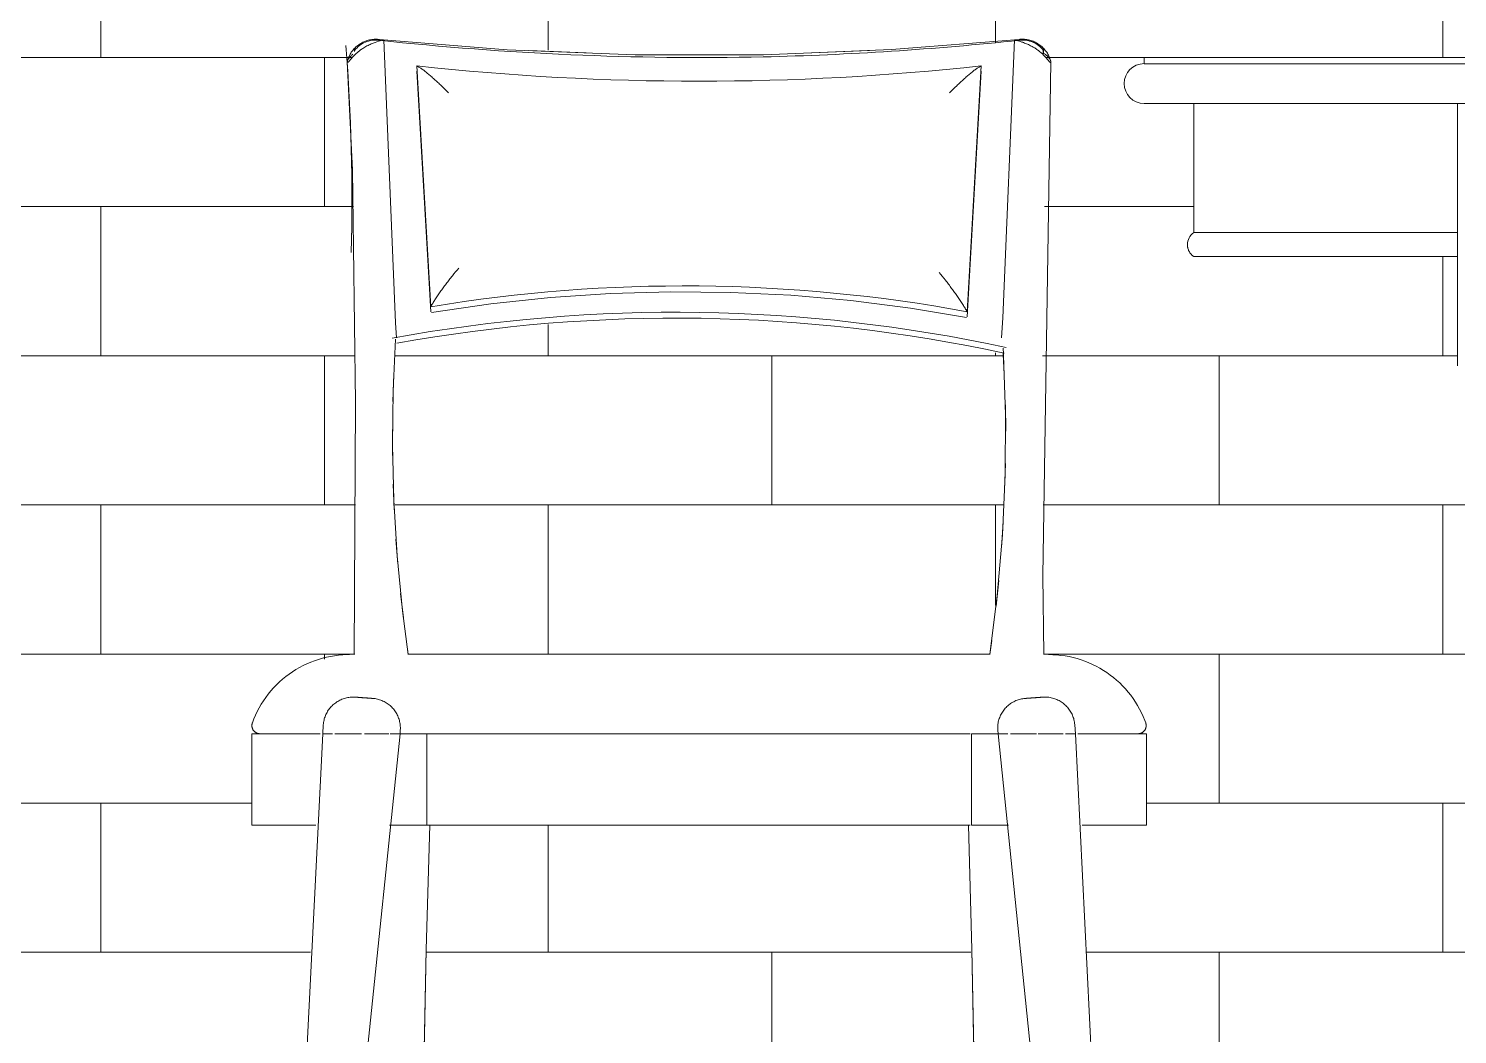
# Model space of a CAD drawing. Header units: inches. Extents: x -239 to 648, y -40 to 364.
# Drawn here: x 30.5 to 58.79, y 130.19 to 150.1 of the extents above; entities that cross this region are included whole.
import ezdxf

# ---------------------------------------------------------------- set-up
doc = ezdxf.new("R2010")
doc.units = ezdxf.units.IN
doc.header["$MEASUREMENT"] = 0
doc.layers.add('A-WALL-PATT', color=111, linetype='Continuous', lineweight=9)
doc.layers.add('I-FURN', color=30, linetype='Continuous', lineweight=9)

# ---------------------------------------------------------------- blocks, each defined once
blk = doc.blocks.new('Blocks_Provence Extendable Dining Room Table_F01599EN - Single-366095-Section 1')
at = {"layer": 'I-FURN'}
for p, q in [((52.584, 149.528), (52.584, 149.409)), ((52.584, 149.409), (52.584, 149.528)), ((101.009, 149.528), (52.584, 149.528)), ((52.584, 149.528), (52.584, 149.409)), ((101.009, 149.409), (52.584, 149.409)), ((52.83, 148.622), (52.584, 148.622)), ((52.584, 148.622), (52.83, 148.622)), ((53.568, 148.622), (53.568, 146.063)), ((53.568, 146.063), (53.568, 148.622)), ((53.568, 148.622), (53.568, 146.063)), ((58.79, 148.622), (58.79, 143.425)), ((58.781, 146.063), (53.568, 146.063)), ((53.686, 145.591), (53.568, 145.591)), ((58.781, 145.591), (53.568, 145.591)), ((53.568, 145.591), (53.686, 145.591))]:
    blk.add_line(p, q, dxfattribs=at)
at = {"layer": 'I-FURN', "flags": 128}
for points in [[(58.942, 149.409), (58.303, 149.409), (57.692, 149.409), (57.113, 149.409), (56.565, 149.409), (56.049, 149.409), (55.566, 149.409), (55.118, 149.409), (54.704, 149.409), (54.325, 149.409), (53.983, 149.409), (53.677, 149.409), (53.408, 149.409), (53.176, 149.409), (52.982, 149.409), (52.826, 149.409), (52.709, 149.409), (52.63, 149.409), (52.59, 149.409), (52.584, 149.409)], [(52.584, 148.622), (52.603, 148.622), (52.661, 148.622), (52.758, 148.622), (52.893, 148.622), (53.067, 148.622), (53.278, 148.622), (53.527, 148.622), (53.813, 148.622), (54.136, 148.622), (54.495, 148.622), (54.89, 148.622), (55.32, 148.622), (55.784, 148.622), (56.282, 148.622), (56.813, 148.622), (57.376, 148.622), (57.969, 148.622), (58.593, 148.622), (59.246, 148.622)], [(53.489, 145.672), (53.483, 145.682), (53.477, 145.692), (53.472, 145.702), (53.467, 145.712), (53.463, 145.723), (53.459, 145.733), (53.455, 145.744), (53.452, 145.755), (53.45, 145.766), (53.447, 145.778)], [(53.559, 145.597), (53.55, 145.604), (53.541, 145.612), (53.533, 145.619)]]:
    blk.add_lwpolyline(points, dxfattribs=at)
at = {"layer": 'I-FURN'}
for centre, radius, start, end in [((52.584, 149.016), 0.394, 90, 270), ((52.584, 149.016), 0.394, 90, 270), ((53.729, 145.827), 0.286, 124.2476, 235.7524), ((53.729, 145.827), 0.286, 124.2476, 235.7524), ((53.729, 145.827), 0.286, 180, 235.7524), ((53.729, 145.827), 0.286, 180, 235.7524)]:
    blk.add_arc(centre, radius, start, end, dxfattribs=at)
blk = doc.blocks.new('Blocks_Kir Chair_F02062EN - Black-378758-Section 1')
at = {"layer": 'I-FURN'}
for p, q in [((41.541, 149.623), (40.4, 149.669)), ((47.151, 149.669), (46.009, 149.623)), ((44.33, 149.585), (43.221, 149.585)), ((49.813, 143.257), (49.794, 143.654)), ((37.729, 143.262), (37.711, 142.718)), ((49.845, 142.132), (49.84, 142.651)), ((37.701, 142.166), (37.705, 141.65)), ((49.824, 140.974), (49.838, 141.491)), ((37.718, 141.086), (37.739, 140.574)), ((49.762, 139.83), (49.794, 140.329)), ((37.772, 139.994), (37.81, 139.5)), ((37.864, 138.921), (37.918, 138.434)), ((49.655, 138.671), (49.707, 139.174)), ((37.997, 137.824), (38.013, 137.708)), ((49.532, 137.708), (49.571, 137.988))]:
    blk.add_line(p, q, dxfattribs=at)
at = {"layer": 'I-FURN', "flags": 128}
for points in [[(37.432, 149.89), (37.409, 149.892), (37.385, 149.893), (37.362, 149.893), (37.338, 149.892), (37.315, 149.89), (37.292, 149.887), (37.269, 149.883), (37.246, 149.879), (37.223, 149.873), (37.201, 149.867), (37.179, 149.859), (37.157, 149.851), (37.135, 149.842), (37.114, 149.832), (37.093, 149.821), (37.073, 149.81), (37.053, 149.797), (37.034, 149.784), (37.015, 149.77), (36.997, 149.755), (36.979, 149.74), (36.962, 149.724), (36.946, 149.707), (36.93, 149.69), (36.916, 149.672), (36.901, 149.653), (36.888, 149.634), (36.875, 149.614), (36.864, 149.594), (36.853, 149.573), (36.842, 149.552), (36.833, 149.531), (36.825, 149.509), (36.817, 149.487), (36.81, 149.465)], [(37.432, 149.89), (37.409, 149.892), (37.385, 149.893), (37.362, 149.893), (37.338, 149.892), (37.315, 149.89), (37.292, 149.887), (37.269, 149.883), (37.246, 149.879), (37.223, 149.873), (37.201, 149.867), (37.179, 149.859), (37.157, 149.851), (37.135, 149.842), (37.114, 149.832), (37.093, 149.821), (37.073, 149.81), (37.053, 149.797), (37.034, 149.784), (37.015, 149.77), (36.997, 149.755), (36.979, 149.74), (36.962, 149.724), (36.954, 149.715)], [(50.592, 149.715), (50.575, 149.732), (50.558, 149.747), (50.54, 149.763), (50.521, 149.777), (50.502, 149.79), (50.483, 149.803), (50.463, 149.815), (50.442, 149.827), (50.421, 149.837), (50.4, 149.846), (50.378, 149.855), (50.356, 149.863), (50.334, 149.87), (50.311, 149.876), (50.289, 149.881), (50.266, 149.885), (50.242, 149.888), (50.219, 149.891), (50.196, 149.892), (50.172, 149.893), (50.149, 149.892), (50.126, 149.891), (50.114, 149.89)], [(50.735, 149.466), (50.728, 149.488), (50.721, 149.51), (50.712, 149.532), (50.703, 149.554), (50.693, 149.575), (50.681, 149.595), (50.67, 149.615), (50.657, 149.635), (50.643, 149.654), (50.629, 149.673), (50.614, 149.691), (50.599, 149.708), (50.582, 149.725), (50.565, 149.741), (50.548, 149.756), (50.53, 149.771), (50.511, 149.785), (50.491, 149.798), (50.472, 149.81), (50.451, 149.822), (50.43, 149.833), (50.409, 149.842), (50.388, 149.852), (50.366, 149.86), (50.344, 149.867), (50.321, 149.873), (50.298, 149.879), (50.275, 149.883), (50.252, 149.887), (50.229, 149.89), (50.206, 149.892), (50.182, 149.893), (50.159, 149.893), (50.136, 149.892), (50.114, 149.89)], [(36.808, 149.446), (36.913, 147.303), (36.972, 142.709), (36.946, 137.709)], [(50.6, 137.709), (50.582, 139.266), (50.737, 149.448)], [(34.928, 136.358), (34.958, 136.434), (34.99, 136.509), (35.025, 136.583), (35.063, 136.655), (35.104, 136.726), (35.148, 136.795), (35.194, 136.862), (35.244, 136.927), (35.295, 136.991), (35.35, 137.052), (35.406, 137.111), (35.465, 137.167), (35.526, 137.221), (35.589, 137.273), (35.655, 137.322), (35.722, 137.369), (35.791, 137.412), (35.862, 137.453), (35.934, 137.492), (36.008, 137.527), (36.083, 137.559), (36.159, 137.588), (36.236, 137.614), (36.315, 137.637)], [(36.339, 137.643), (36.394, 137.657), (36.474, 137.674), (36.555, 137.687), (36.636, 137.697), (36.717, 137.704), (36.799, 137.708), (36.85, 137.709)], [(50.695, 137.709), (50.777, 137.707), (50.859, 137.702), (50.94, 137.694), (51.021, 137.683), (51.101, 137.668), (51.181, 137.65)], [(51.207, 137.643), (51.26, 137.629), (51.338, 137.605), (51.415, 137.578), (51.491, 137.547), (51.565, 137.514), (51.639, 137.478), (51.71, 137.439), (51.78, 137.397), (51.849, 137.352), (51.915, 137.304), (51.98, 137.254), (52.042, 137.202)], [(52.103, 137.147), (52.161, 137.089), (52.216, 137.029), (52.27, 136.968), (52.321, 136.904), (52.369, 136.838), (52.414, 136.77), (52.457, 136.7), (52.497, 136.629), (52.534, 136.556), (52.568, 136.482), (52.599, 136.406), (52.617, 136.358)], [(35.055, 136.144), (35.048, 136.145), (35.042, 136.146), (35.036, 136.148), (35.03, 136.15), (35.023, 136.152), (35.017, 136.154), (35.012, 136.157), (35.006, 136.16), (35, 136.163), (34.995, 136.166), (34.989, 136.17), (34.984, 136.174), (34.979, 136.178), (34.974, 136.182), (34.969, 136.186), (34.964, 136.191), (34.96, 136.195), (34.956, 136.2), (34.952, 136.205), (34.948, 136.211), (34.944, 136.216), (34.941, 136.221), (34.938, 136.227), (34.935, 136.233), (34.932, 136.239), (34.93, 136.245), (34.928, 136.251), (34.926, 136.257), (34.924, 136.263), (34.922, 136.269), (34.921, 136.276), (34.92, 136.282), (34.92, 136.289), (34.919, 136.295), (34.919, 136.301), (34.919, 136.308), (34.919, 136.314), (34.92, 136.321), (34.921, 136.327), (34.922, 136.334), (34.923, 136.34), (34.925, 136.346), (34.927, 136.352), (34.928, 136.358)], [(52.617, 136.358), (52.619, 136.352), (52.621, 136.346), (52.623, 136.339), (52.624, 136.333), (52.625, 136.327), (52.626, 136.32), (52.627, 136.314), (52.627, 136.307), (52.627, 136.301), (52.627, 136.294), (52.626, 136.288), (52.625, 136.282), (52.624, 136.275), (52.623, 136.269), (52.622, 136.263), (52.62, 136.256), (52.618, 136.25), (52.616, 136.244), (52.613, 136.238), (52.61, 136.232), (52.608, 136.227), (52.604, 136.221), (52.601, 136.215), (52.597, 136.21), (52.593, 136.205), (52.589, 136.2), (52.585, 136.195), (52.581, 136.19), (52.576, 136.186), (52.571, 136.181), (52.566, 136.177), (52.561, 136.173), (52.556, 136.17), (52.551, 136.166), (52.545, 136.163), (52.539, 136.16), (52.534, 136.157), (52.528, 136.154), (52.522, 136.152), (52.516, 136.15), (52.509, 136.148), (52.503, 136.146), (52.497, 136.145), (52.491, 136.144)], [(38.298, 128.133), (38.373, 131.867), (38.44, 134.331)], [(49.269, 127.073), (49.173, 131.867), (49.106, 134.331)]]:
    blk.add_lwpolyline(points, dxfattribs=at)
at = {"layer": 'I-FURN'}
blk.add_arc((-2.133, 146.698), 39.033, 358.4905, 4.5163, dxfattribs=at)
for points in [[(36.954, 149.713), (36.954, 149.718), (36.953, 149.712), (36.953, 149.676), (36.954, 149.65)], [(50.591, 149.713), (50.592, 149.718), (50.593, 149.712), (50.592, 149.676), (50.592, 149.65)]]:
    blk.add_open_spline(points, degree=3, dxfattribs=at)
for points, knots in [([(37.43, 149.874), (37.385, 149.879), (37.323, 149.878), (37.262, 149.866), (37.246, 149.862)], [0, 0, 0, 0, 0.25, 0.3443365, 0.3443365, 0.3443365, 0.3443365]), ([(50.3, 149.862), (50.283, 149.866), (50.223, 149.878), (50.161, 149.879), (50.115, 149.874)], [0.6549791, 0.6549791, 0.6549791, 0.6549791, 0.75, 1, 1, 1, 1]), ([(36.808, 149.446), (36.808, 149.447), (36.808, 149.448), (36.808, 149.454), (36.81, 149.464), (36.814, 149.476), (36.818, 149.485), (36.823, 149.494), (36.83, 149.506), (36.841, 149.52), (36.853, 149.535), (36.868, 149.551), (36.885, 149.567), (36.902, 149.581), (36.914, 149.59), (36.92, 149.594)], [-0.5486111, -0.5486111, -0.5486111, -0.5486111, -0.5416667, -0.5277778, -0.5, -0.4722222, -0.4583333, -0.4444444, -0.4166667, -0.3888889, -0.3611111, -0.3333333, -0.3055556, -0.2777778, -0.2563807, -0.2563807, -0.2563807, -0.2563807]), ([(50.591, 149.619), (50.594, 149.617), (50.605, 149.609), (50.62, 149.599), (50.634, 149.588), (50.644, 149.58), (50.654, 149.572), (50.666, 149.561), (50.686, 149.543), (50.704, 149.522), (50.719, 149.502), (50.727, 149.487), (50.732, 149.475), (50.735, 149.468), (50.736, 149.464), (50.736, 149.461), (50.737, 149.459), (50.737, 149.455), (50.738, 149.448), (50.737, 149.439), (50.733, 149.434), (50.729, 149.433), (50.726, 149.434), (50.725, 149.435)], [-0.8440195, -0.8440195, -0.8440195, -0.8440195, -0.8333333, -0.8055556, -0.7916667, -0.7777778, -0.7638889, -0.75, -0.7222222, -0.6666667, -0.6388889, -0.6111111, -0.5833333, -0.5694444, -0.5625, -0.5555556, -0.5486111, -0.5416667, -0.5277778, -0.5, -0.4722222, -0.4583333, -0.4444444, -0.4444444, -0.4444444, -0.4444444])]:
    blk.add_open_spline(points, degree=3, knots=knots, dxfattribs=at)
blk = doc.blocks.new('Blocks_Kir Chair_F02062EN - Black-V3-Section 1')
at = {"layer": 'I-FURN'}
for p, q in [((37.527, 149.88), (37.432, 149.89)), ((50.114, 149.89), (50.018, 149.88)), ((50.586, 149.587), (50.589, 149.675)), ((50.592, 149.65), (50.59, 149.583)), ((38.461, 144.596), (38.184, 149.366)), ((38.184, 149.263), (38.462, 144.493)), ((38.184, 149.263), (38.462, 144.493)), ((49.362, 149.366), (49.079, 144.498)), ((49.079, 144.396), (49.362, 149.263)), ((49.079, 144.396), (49.362, 149.263)), ((49.813, 143.257), (49.793, 143.67)), ((37.729, 143.262), (37.711, 142.718)), ((49.845, 142.132), (49.84, 142.651)), ((37.701, 142.166), (37.705, 141.65)), ((49.824, 140.974), (49.838, 141.491)), ((37.718, 141.086), (37.739, 140.574)), ((49.762, 139.83), (49.794, 140.329)), ((37.772, 139.994), (37.81, 139.5)), ((37.864, 138.921), (37.918, 138.434)), ((49.655, 138.671), (49.707, 139.174)), ((37.997, 137.824), (38.013, 137.708)), ((49.532, 137.708), (49.571, 137.988)), ((34.915, 136.142), (34.915, 134.331)), ((36.274, 136.142), (34.915, 136.142)), ((36.321, 136.142), (35.532, 120.183)), ((37.853, 136.142), (36.209, 120.183)), ((36.333, 136.318), (36.321, 136.142)), ((37.795, 136.142), (38.38, 136.142)), ((37.853, 136.142), (37.858, 136.212)), ((49.143, 136.142), (38.371, 136.142)), ((38.38, 136.142), (38.38, 134.331)), ((49.166, 136.142), (49.735, 136.142)), ((49.166, 136.142), (49.166, 134.331)), ((49.688, 136.212), (49.693, 136.142)), ((51.337, 120.183), (49.693, 136.142)), ((50.439, 136.142), (50.456, 136.142)), ((51.225, 136.142), (51.212, 136.318)), ((52.014, 120.183), (51.225, 136.142)), ((52.631, 136.142), (51.272, 136.142)), ((52.631, 134.331), (52.631, 136.142)), ((34.915, 134.331), (36.185, 134.331)), ((38.38, 134.331), (37.645, 134.331)), ((38.371, 134.331), (49.143, 134.331)), ((49.9, 134.331), (49.166, 134.331)), ((51.36, 134.331), (52.631, 134.331))]:
    blk.add_line(p, q, dxfattribs=at)
at = {"layer": 'I-FURN', "flags": 128}
for points in [[(37.432, 149.89), (37.409, 149.892), (37.385, 149.893), (37.362, 149.893), (37.338, 149.892), (37.315, 149.89), (37.292, 149.887), (37.269, 149.883), (37.246, 149.879), (37.223, 149.873), (37.201, 149.867), (37.179, 149.859), (37.157, 149.851), (37.135, 149.842), (37.114, 149.832), (37.093, 149.821), (37.073, 149.81), (37.053, 149.797), (37.034, 149.784), (37.015, 149.77), (36.997, 149.755), (36.979, 149.74), (36.962, 149.724), (36.946, 149.707), (36.93, 149.69), (36.916, 149.672), (36.901, 149.653), (36.888, 149.634), (36.875, 149.614), (36.864, 149.594), (36.853, 149.573), (36.842, 149.552), (36.833, 149.531), (36.825, 149.509), (36.817, 149.487), (36.81, 149.465)], [(37.432, 149.89), (37.409, 149.892), (37.385, 149.893), (37.362, 149.893), (37.338, 149.892), (37.315, 149.89), (37.292, 149.887), (37.269, 149.883), (37.246, 149.879), (37.223, 149.873), (37.201, 149.867), (37.179, 149.859), (37.157, 149.851), (37.135, 149.842), (37.114, 149.832), (37.093, 149.821), (37.073, 149.81), (37.053, 149.797), (37.034, 149.784), (37.015, 149.77), (36.997, 149.755), (36.979, 149.74), (36.962, 149.724), (36.954, 149.715)], [(50.114, 149.89), (47.584, 149.687), (45.048, 149.585), (42.51, 149.585), (39.975, 149.686), (37.445, 149.888), (37.432, 149.89)], [(37.53, 149.879), (37.765, 144.28), (37.781, 143.98)], [(50.016, 149.879), (49.786, 144.376), (49.765, 143.98)], [(50.592, 149.715), (50.575, 149.732), (50.558, 149.747), (50.54, 149.763), (50.521, 149.777), (50.502, 149.79), (50.483, 149.803), (50.463, 149.815), (50.442, 149.827), (50.421, 149.837), (50.4, 149.846), (50.378, 149.855), (50.356, 149.863), (50.334, 149.87), (50.311, 149.876), (50.289, 149.881), (50.266, 149.885), (50.242, 149.888), (50.219, 149.891), (50.196, 149.892), (50.172, 149.893), (50.149, 149.892), (50.126, 149.891), (50.114, 149.89)], [(50.735, 149.466), (50.728, 149.488), (50.721, 149.51), (50.712, 149.532), (50.703, 149.554), (50.693, 149.575), (50.681, 149.595), (50.67, 149.615), (50.657, 149.635), (50.643, 149.654), (50.629, 149.673), (50.614, 149.691), (50.599, 149.708), (50.582, 149.725), (50.565, 149.741), (50.548, 149.756), (50.53, 149.771), (50.511, 149.785), (50.491, 149.798), (50.472, 149.81), (50.451, 149.822), (50.43, 149.833), (50.409, 149.842), (50.388, 149.852), (50.366, 149.86), (50.344, 149.867), (50.321, 149.873), (50.298, 149.879), (50.275, 149.883), (50.252, 149.887), (50.229, 149.89), (50.206, 149.892), (50.182, 149.893), (50.159, 149.893), (50.136, 149.892), (50.114, 149.89)], [(36.808, 149.446), (36.913, 147.303), (36.972, 142.709), (36.946, 137.709)], [(50.6, 137.709), (50.582, 139.266), (50.737, 149.448)], [(38.474, 144.483), (39.651, 144.654), (40.835, 144.78), (42.023, 144.859), (43.213, 144.893), (44.404, 144.881), (45.593, 144.823), (46.779, 144.719), (47.959, 144.569), (49.066, 144.386)], [(38.012, 137.713), (37.901, 138.575), (37.796, 139.667), (37.73, 140.766), (37.703, 141.858), (37.715, 142.941), (37.762, 143.957)], [(49.803, 143.629), (49.841, 142.465), (49.833, 141.273), (49.779, 140.08), (49.678, 138.88), (49.533, 137.709)], [(34.928, 136.358), (34.958, 136.434), (34.99, 136.509), (35.025, 136.583), (35.063, 136.655), (35.104, 136.726), (35.148, 136.795), (35.194, 136.862), (35.244, 136.927), (35.295, 136.991), (35.35, 137.052), (35.406, 137.111), (35.465, 137.167), (35.526, 137.221), (35.589, 137.273), (35.655, 137.322), (35.722, 137.369), (35.791, 137.412), (35.862, 137.453), (35.934, 137.492), (36.008, 137.527), (36.083, 137.559), (36.159, 137.588), (36.236, 137.614), (36.315, 137.637), (36.394, 137.657), (36.474, 137.674), (36.555, 137.687), (36.636, 137.697), (36.717, 137.704), (36.799, 137.708), (36.85, 137.709)], [(50.695, 137.709), (50.777, 137.707), (50.859, 137.702), (50.94, 137.694), (51.021, 137.683), (51.101, 137.668), (51.181, 137.65), (51.26, 137.629), (51.338, 137.605), (51.415, 137.578), (51.491, 137.547), (51.565, 137.514), (51.639, 137.478), (51.71, 137.439), (51.78, 137.397), (51.849, 137.352), (51.915, 137.304), (51.98, 137.254), (52.042, 137.202), (52.103, 137.147), (52.161, 137.089), (52.216, 137.029), (52.27, 136.968), (52.321, 136.904), (52.369, 136.838), (52.414, 136.77), (52.457, 136.7), (52.497, 136.629), (52.534, 136.556), (52.568, 136.482), (52.599, 136.406), (52.617, 136.358)], [(36.333, 136.318), (36.335, 136.342), (36.338, 136.365), (36.342, 136.388), (36.347, 136.412), (36.353, 136.434), (36.36, 136.457), (36.368, 136.479), (36.376, 136.501), (36.385, 136.523), (36.396, 136.544), (36.407, 136.565), (36.419, 136.586), (36.432, 136.606), (36.445, 136.625), (36.459, 136.644), (36.474, 136.662), (36.49, 136.68), (36.507, 136.696), (36.524, 136.713), (36.541, 136.728), (36.56, 136.743), (36.579, 136.757), (36.598, 136.771), (36.618, 136.783), (36.639, 136.795), (36.66, 136.806), (36.681, 136.816), (36.703, 136.825), (36.725, 136.834), (36.747, 136.841), (36.77, 136.848), (36.793, 136.853), (36.816, 136.858), (36.839, 136.862), (36.863, 136.865), (36.886, 136.867), (36.91, 136.867), (36.934, 136.868), (36.957, 136.867), (36.964, 136.866)], [(36.964, 136.866), (36.964, 136.866), (36.964, 136.866), (36.965, 136.866), (36.966, 136.866), (36.967, 136.866), (36.968, 136.866), (36.97, 136.866), (36.972, 136.866), (36.975, 136.865), (36.977, 136.865), (36.98, 136.865), (36.983, 136.865), (36.986, 136.865), (36.99, 136.864), (36.994, 136.864), (36.998, 136.864), (37.002, 136.863), (37.007, 136.863), (37.011, 136.863), (37.016, 136.863), (37.021, 136.862), (37.026, 136.862), (37.032, 136.861), (37.037, 136.861), (37.043, 136.861), (37.049, 136.86), (37.055, 136.86), (37.061, 136.859), (37.068, 136.859), (37.074, 136.858), (37.08, 136.858), (37.087, 136.858), (37.094, 136.857), (37.101, 136.857), (37.107, 136.856), (37.114, 136.856), (37.121, 136.855), (37.128, 136.855), (37.135, 136.854), (37.142, 136.854), (37.149, 136.853), (37.156, 136.853), (37.163, 136.852), (37.169, 136.852), (37.176, 136.851), (37.183, 136.851), (37.189, 136.85), (37.196, 136.85), (37.202, 136.849), (37.209, 136.849), (37.215, 136.849), (37.221, 136.848), (37.227, 136.848), (37.233, 136.847), (37.239, 136.847), (37.244, 136.847), (37.25, 136.846), (37.255, 136.846), (37.26, 136.845), (37.265, 136.845), (37.269, 136.845), (37.273, 136.845), (37.278, 136.844), (37.282, 136.844), (37.285, 136.844), (37.289, 136.843), (37.292, 136.843), (37.295, 136.843), (37.298, 136.843), (37.3, 136.843), (37.302, 136.843), (37.304, 136.842), (37.306, 136.842), (37.307, 136.842), (37.308, 136.842), (37.309, 136.842), (37.31, 136.842), (37.31, 136.842)], [(37.31, 136.842), (37.31, 136.842), (37.309, 136.842), (37.309, 136.842), (37.308, 136.842), (37.307, 136.842), (37.305, 136.842), (37.303, 136.842), (37.301, 136.843), (37.299, 136.843), (37.296, 136.843), (37.293, 136.843), (37.29, 136.843), (37.287, 136.844), (37.284, 136.844), (37.28, 136.844), (37.276, 136.844), (37.271, 136.845), (37.267, 136.845), (37.262, 136.845), (37.257, 136.846), (37.252, 136.846), (37.247, 136.846), (37.242, 136.847), (37.236, 136.847), (37.23, 136.848), (37.224, 136.848), (37.218, 136.848), (37.212, 136.849), (37.206, 136.849), (37.2, 136.85), (37.193, 136.85), (37.186, 136.851), (37.18, 136.851), (37.173, 136.852), (37.166, 136.852), (37.159, 136.852), (37.152, 136.853), (37.146, 136.853), (37.139, 136.854), (37.132, 136.854), (37.125, 136.855), (37.118, 136.855), (37.111, 136.856), (37.104, 136.856), (37.097, 136.857), (37.091, 136.857), (37.084, 136.858), (37.077, 136.858), (37.071, 136.859), (37.065, 136.859), (37.058, 136.86), (37.052, 136.86), (37.046, 136.86), (37.04, 136.861), (37.035, 136.861), (37.029, 136.862), (37.024, 136.862), (37.019, 136.862), (37.014, 136.863), (37.009, 136.863), (37.004, 136.863), (37, 136.864), (36.996, 136.864), (36.992, 136.864), (36.988, 136.864), (36.985, 136.865), (36.982, 136.865), (36.979, 136.865), (36.976, 136.865), (36.974, 136.865), (36.971, 136.866), (36.969, 136.866), (36.968, 136.866), (36.966, 136.866), (36.965, 136.866), (36.964, 136.866), (36.964, 136.866), (36.964, 136.866)], [(37.31, 136.842), (37.334, 136.84), (37.357, 136.837), (37.38, 136.833), (37.403, 136.828), (37.426, 136.822), (37.449, 136.815), (37.471, 136.808), (37.493, 136.799), (37.515, 136.79), (37.536, 136.779), (37.557, 136.768), (37.577, 136.756), (37.597, 136.744), (37.617, 136.73), (37.635, 136.716), (37.654, 136.701), (37.671, 136.685), (37.688, 136.669), (37.705, 136.651), (37.72, 136.634), (37.735, 136.615), (37.749, 136.596), (37.762, 136.577), (37.775, 136.557), (37.787, 136.536), (37.798, 136.516), (37.808, 136.494), (37.817, 136.472), (37.825, 136.45), (37.833, 136.428), (37.839, 136.405), (37.845, 136.382), (37.85, 136.359), (37.853, 136.336), (37.856, 136.312), (37.858, 136.289), (37.859, 136.265), (37.859, 136.242), (37.858, 136.218), (37.858, 136.212)], [(49.688, 136.212), (49.687, 136.235), (49.686, 136.259), (49.687, 136.282), (49.689, 136.306), (49.691, 136.33), (49.695, 136.353), (49.699, 136.376), (49.705, 136.399), (49.711, 136.422), (49.718, 136.444), (49.726, 136.466), (49.735, 136.488), (49.745, 136.51), (49.756, 136.531), (49.767, 136.551), (49.78, 136.572), (49.793, 136.591), (49.807, 136.61), (49.822, 136.629), (49.837, 136.647), (49.853, 136.664), (49.87, 136.681), (49.887, 136.697), (49.905, 136.712), (49.924, 136.726), (49.943, 136.74), (49.963, 136.753), (49.983, 136.765), (50.004, 136.776), (50.025, 136.787), (50.047, 136.797), (50.069, 136.805), (50.091, 136.813), (50.113, 136.82), (50.136, 136.826), (50.159, 136.832), (50.182, 136.836), (50.206, 136.839), (50.229, 136.841), (50.236, 136.842)], [(50.236, 136.842), (50.236, 136.842), (50.236, 136.842), (50.237, 136.842), (50.238, 136.842), (50.239, 136.842), (50.241, 136.842), (50.242, 136.842), (50.244, 136.843), (50.247, 136.843), (50.249, 136.843), (50.252, 136.843), (50.255, 136.843), (50.259, 136.844), (50.262, 136.844), (50.266, 136.844), (50.27, 136.844), (50.274, 136.845), (50.279, 136.845), (50.283, 136.845), (50.288, 136.846), (50.293, 136.846), (50.299, 136.846), (50.304, 136.847), (50.31, 136.847), (50.315, 136.848), (50.321, 136.848), (50.327, 136.848), (50.333, 136.849), (50.34, 136.849), (50.346, 136.85), (50.353, 136.85), (50.359, 136.851), (50.366, 136.851), (50.373, 136.852), (50.379, 136.852), (50.386, 136.852), (50.393, 136.853), (50.4, 136.853), (50.407, 136.854), (50.414, 136.854), (50.421, 136.855), (50.428, 136.855), (50.435, 136.856), (50.442, 136.856), (50.448, 136.857), (50.455, 136.857), (50.462, 136.858), (50.468, 136.858), (50.475, 136.859), (50.481, 136.859), (50.487, 136.86), (50.493, 136.86), (50.499, 136.86), (50.505, 136.861), (50.511, 136.861), (50.516, 136.862), (50.522, 136.862), (50.527, 136.862), (50.532, 136.863), (50.537, 136.863), (50.541, 136.863), (50.546, 136.864), (50.55, 136.864), (50.554, 136.864), (50.557, 136.864), (50.561, 136.865), (50.564, 136.865), (50.567, 136.865), (50.57, 136.865), (50.572, 136.865), (50.574, 136.866), (50.576, 136.866), (50.578, 136.866), (50.579, 136.866), (50.58, 136.866), (50.581, 136.866), (50.582, 136.866), (50.582, 136.866)], [(50.582, 136.866), (50.582, 136.866), (50.582, 136.866), (50.581, 136.866), (50.58, 136.866), (50.579, 136.866), (50.577, 136.866), (50.575, 136.866), (50.573, 136.866), (50.571, 136.865), (50.568, 136.865), (50.566, 136.865), (50.563, 136.865), (50.559, 136.865), (50.556, 136.864), (50.552, 136.864), (50.548, 136.864), (50.544, 136.863), (50.539, 136.863), (50.535, 136.863), (50.53, 136.863), (50.525, 136.862), (50.519, 136.862), (50.514, 136.861), (50.508, 136.861), (50.503, 136.861), (50.497, 136.86), (50.491, 136.86), (50.484, 136.859), (50.478, 136.859), (50.472, 136.858), (50.465, 136.858), (50.459, 136.858), (50.452, 136.857), (50.445, 136.857), (50.438, 136.856), (50.432, 136.856), (50.425, 136.855), (50.418, 136.855), (50.411, 136.854), (50.404, 136.854), (50.397, 136.853), (50.39, 136.853), (50.383, 136.852), (50.376, 136.852), (50.37, 136.851), (50.363, 136.851), (50.356, 136.85), (50.35, 136.85), (50.343, 136.849), (50.337, 136.849), (50.331, 136.849), (50.324, 136.848), (50.319, 136.848), (50.313, 136.847), (50.307, 136.847), (50.301, 136.847), (50.296, 136.846), (50.291, 136.846), (50.286, 136.845), (50.281, 136.845), (50.277, 136.845), (50.272, 136.845), (50.268, 136.844), (50.264, 136.844), (50.26, 136.844), (50.257, 136.843), (50.254, 136.843), (50.251, 136.843), (50.248, 136.843), (50.246, 136.843), (50.244, 136.843), (50.242, 136.842), (50.24, 136.842), (50.239, 136.842), (50.237, 136.842), (50.237, 136.842), (50.236, 136.842), (50.236, 136.842)], [(50.582, 136.866), (50.606, 136.867), (50.629, 136.868), (50.653, 136.867), (50.677, 136.865), (50.7, 136.863), (50.723, 136.859), (50.747, 136.855), (50.77, 136.849), (50.792, 136.843), (50.815, 136.836), (50.837, 136.828), (50.859, 136.819), (50.88, 136.809), (50.901, 136.798), (50.922, 136.787), (50.942, 136.774), (50.962, 136.761), (50.981, 136.747), (50.999, 136.732), (51.017, 136.717), (51.035, 136.701), (51.051, 136.684), (51.067, 136.667), (51.082, 136.649), (51.097, 136.63), (51.111, 136.611), (51.124, 136.591), (51.136, 136.571), (51.147, 136.55), (51.158, 136.529), (51.167, 136.507), (51.176, 136.485), (51.184, 136.463), (51.191, 136.441), (51.197, 136.418), (51.202, 136.395), (51.206, 136.372), (51.21, 136.348), (51.212, 136.325), (51.212, 136.318)], [(35.08, 136.142), (35.074, 136.142), (35.067, 136.142), (35.061, 136.143), (35.055, 136.144), (35.048, 136.145), (35.042, 136.146), (35.036, 136.148), (35.03, 136.15), (35.023, 136.152), (35.017, 136.154), (35.012, 136.157), (35.006, 136.16), (35, 136.163), (34.995, 136.166), (34.989, 136.17), (34.984, 136.174), (34.979, 136.178), (34.974, 136.182), (34.969, 136.186), (34.964, 136.191), (34.96, 136.195), (34.956, 136.2), (34.952, 136.205), (34.948, 136.211), (34.944, 136.216), (34.941, 136.221), (34.938, 136.227), (34.935, 136.233), (34.932, 136.239), (34.93, 136.245), (34.928, 136.251), (34.926, 136.257), (34.924, 136.263), (34.922, 136.269), (34.921, 136.276), (34.92, 136.282), (34.92, 136.289), (34.919, 136.295), (34.919, 136.301), (34.919, 136.308), (34.919, 136.314), (34.92, 136.321), (34.921, 136.327), (34.922, 136.334), (34.923, 136.34), (34.925, 136.346), (34.927, 136.352), (34.928, 136.358)], [(36.321, 136.142), (36.343, 136.142), (36.409, 136.142), (36.514, 136.142)], [(36.564, 136.142), (36.652, 136.142), (36.815, 136.142), (36.995, 136.142), (37.09, 136.142)], [(37.148, 136.142), (37.179, 136.142), (37.359, 136.142), (37.522, 136.142), (37.633, 136.142)], [(37.66, 136.142), (37.765, 136.142), (37.831, 136.142)], [(49.715, 136.142), (49.78, 136.142), (49.885, 136.142)], [(49.939, 136.142), (50.024, 136.142), (50.187, 136.142), (50.366, 136.142), (50.44, 136.142)], [(50.485, 136.142), (50.551, 136.142), (50.73, 136.142), (50.894, 136.142), (50.982, 136.142)], [(51.032, 136.142), (51.137, 136.142), (51.203, 136.142), (51.225, 136.142)], [(52.617, 136.358), (52.619, 136.352), (52.621, 136.346), (52.623, 136.339), (52.624, 136.333), (52.625, 136.327), (52.626, 136.32), (52.627, 136.314), (52.627, 136.307), (52.627, 136.301), (52.627, 136.294), (52.626, 136.288), (52.625, 136.282), (52.624, 136.275), (52.623, 136.269), (52.622, 136.263), (52.62, 136.256), (52.618, 136.25), (52.616, 136.244), (52.613, 136.238), (52.61, 136.232), (52.608, 136.227), (52.604, 136.221), (52.601, 136.215), (52.597, 136.21), (52.593, 136.205), (52.589, 136.2), (52.585, 136.195), (52.581, 136.19), (52.576, 136.186), (52.571, 136.181), (52.566, 136.177), (52.561, 136.173), (52.556, 136.17), (52.551, 136.166), (52.545, 136.163), (52.539, 136.16), (52.534, 136.157), (52.528, 136.154), (52.522, 136.152), (52.516, 136.15), (52.509, 136.148), (52.503, 136.146), (52.497, 136.145), (52.491, 136.144), (52.484, 136.143), (52.478, 136.142), (52.471, 136.142), (52.465, 136.142)], [(38.094, 120.098), (38.143, 121.173), (38.254, 125.949), (38.373, 131.867), (38.44, 134.331)], [(49.452, 120.098), (49.403, 121.173), (49.292, 125.949), (49.173, 131.867), (49.106, 134.331)]]:
    blk.add_lwpolyline(points, dxfattribs=at)
at = {"layer": 'I-FURN'}
blk.add_arc((-2.133, 146.698), 39.033, 358.4905, 4.5163, dxfattribs=at)
for centre, major_axis, start_param, end_param in [((43.773, 197.11), (49.783, 0), 4.599889, 4.824889), ((43.492, 116.29), (29.756, 0), 1.381917, 1.740664), ((43.315, 115.684), (29.844, 0), 1.349924, 1.760236), ((43.315, 115.567), (29.844, 0), 1.351167, 1.756945)]:
    blk.add_ellipse(centre, major_axis=major_axis, ratio=0.965155, start_param=start_param, end_param=end_param, dxfattribs=at)
for points, knots in [([(37.115, 149.712), (37.094, 149.698), (37.054, 149.67), (37.009, 149.634), (36.975, 149.603), (36.95, 149.578), (36.931, 149.558), (36.916, 149.542), (36.906, 149.531), (36.896, 149.519), (36.883, 149.503), (36.867, 149.484), (36.853, 149.466), (36.844, 149.455), (36.835, 149.445), (36.826, 149.439), (36.817, 149.437), (36.812, 149.439), (36.81, 149.441), (36.809, 149.443), (36.809, 149.444), (36.809, 149.444)], [-1, -1, -1, -1, -0.9444444, -0.8888889, -0.8611111, -0.8333333, -0.8055556, -0.7916667, -0.7777778, -0.7638889, -0.75, -0.7222222, -0.6944444, -0.6805556, -0.6666667, -0.6388889, -0.6111111, -0.5833333, -0.5694444, -0.5625, -0.5555556, -0.5555556, -0.5555556, -0.5555556]), ([(37.428, 149.853), (37.387, 149.841), (37.31, 149.815), (37.198, 149.761), (37.143, 149.73), (37.115, 149.712)], [-1, -1, -1, -1, -0.5, -0.25, 0, 0, 0, 0]), ([(37.527, 149.88), (37.525, 149.88), (37.51, 149.879), (37.47, 149.865), (37.428, 149.853)], [-0.4340886, -0.4340886, -0.4340886, -0.4340886, -0.3333333, 0, 0, 0, 0]), ([(50.115, 149.874), (49.273, 149.783), (47.585, 149.638), (44.621, 149.506), (41.229, 149.546), (38.694, 149.738), (37.43, 149.874)], [0, 0, 0, 0, 0.2, 0.4, 0.7, 1, 1, 1, 1]), ([(50.118, 149.853), (50.075, 149.865), (50.036, 149.879), (50.021, 149.88), (50.019, 149.88)], [-1, -1, -1, -1, -0.6666667, -0.5658893, -0.5658893, -0.5658893, -0.5658893]), ([(50.591, 149.619), (50.594, 149.617), (50.605, 149.609), (50.62, 149.599), (50.634, 149.588), (50.644, 149.58), (50.654, 149.572), (50.666, 149.561), (50.686, 149.543), (50.704, 149.522), (50.719, 149.502), (50.727, 149.487), (50.732, 149.475), (50.735, 149.468), (50.736, 149.464), (50.736, 149.461), (50.737, 149.459), (50.737, 149.455), (50.738, 149.448), (50.737, 149.439), (50.733, 149.434), (50.729, 149.433), (50.725, 149.435), (50.72, 149.439), (50.712, 149.446), (50.701, 149.459), (50.687, 149.475), (50.675, 149.488), (50.666, 149.498), (50.657, 149.509), (50.644, 149.525), (50.626, 149.546), (50.606, 149.567), (50.59, 149.584), (50.574, 149.6), (50.552, 149.62), (50.514, 149.652), (50.465, 149.69), (50.404, 149.73), (50.36, 149.754), (50.338, 149.765)], [-0.8440195, -0.8440195, -0.8440195, -0.8440195, -0.8333333, -0.8055556, -0.7916667, -0.7777778, -0.7638889, -0.75, -0.7222222, -0.6666667, -0.6388889, -0.6111111, -0.5833333, -0.5694444, -0.5625, -0.5555556, -0.5486111, -0.5416667, -0.5277778, -0.5, -0.4722222, -0.4583333, -0.4444444, -0.4305556, -0.4166667, -0.3888889, -0.3611111, -0.3472222, -0.3333333, -0.3194444, -0.3055556, -0.2777778, -0.25, -0.2361111, -0.2222222, -0.1944444, -0.1666667, -0.1111111, -0.0555556, 0, 0, 0, 0]), ([(36.808, 149.446), (36.808, 149.447), (36.808, 149.448), (36.808, 149.454), (36.81, 149.464), (36.814, 149.476), (36.818, 149.485), (36.823, 149.494), (36.83, 149.506), (36.841, 149.52), (36.853, 149.535), (36.868, 149.551), (36.885, 149.567), (36.902, 149.581), (36.914, 149.59), (36.92, 149.594)], [-0.5486111, -0.5486111, -0.5486111, -0.5486111, -0.5416667, -0.5277778, -0.5, -0.4722222, -0.4583333, -0.4444444, -0.4166667, -0.3888889, -0.3611111, -0.3333333, -0.3055556, -0.2777778, -0.2563807, -0.2563807, -0.2563807, -0.2563807]), ([(38.813, 148.832), (38.765, 148.88), (38.694, 148.95), (38.612, 149.027), (38.566, 149.07), (38.531, 149.101), (38.497, 149.131), (38.464, 149.161), (38.431, 149.189), (38.399, 149.216), (38.367, 149.241), (38.337, 149.266), (38.308, 149.289), (38.279, 149.309), (38.252, 149.327), (38.219, 149.347), (38.197, 149.359), (38.184, 149.366)], [0, 0, 0, 0, 0.2, 0.3, 0.35, 0.4, 0.45, 0.5, 0.55, 0.6, 0.65, 0.7, 0.75, 0.8, 0.85, 0.9, 1, 1, 1, 1]), ([(49.362, 149.366), (49.349, 149.359), (49.327, 149.347), (49.293, 149.327), (49.266, 149.309), (49.238, 149.289), (49.209, 149.266), (49.178, 149.241), (49.147, 149.216), (49.114, 149.189), (49.082, 149.161), (49.048, 149.131), (49.014, 149.101), (48.98, 149.07), (48.934, 149.027), (48.852, 148.95), (48.78, 148.88), (48.733, 148.832)], [0, 0, 0, 0, 0.1, 0.15, 0.2, 0.25, 0.3, 0.35, 0.4, 0.45, 0.5, 0.55, 0.6, 0.65, 0.7, 0.8, 1, 1, 1, 1]), ([(39.014, 145.362), (38.973, 145.311), (38.909, 145.235), (38.836, 145.142), (38.796, 145.089), (38.765, 145.05), (38.735, 145.01), (38.706, 144.97), (38.677, 144.929), (38.649, 144.89), (38.621, 144.851), (38.594, 144.811), (38.569, 144.772), (38.544, 144.735), (38.52, 144.699), (38.491, 144.651), (38.472, 144.618), (38.461, 144.596)], [-1, -1, -1, -1, -0.8, -0.7, -0.65, -0.6, -0.55, -0.5, -0.45, -0.4, -0.35, -0.3, -0.25, -0.2, -0.15, -0.1, 0, 0, 0, 0]), ([(48.526, 145.276), (48.568, 145.225), (48.632, 145.147), (48.704, 145.054), (48.745, 145), (48.775, 144.959), (48.805, 144.919), (48.834, 144.878), (48.863, 144.838), (48.891, 144.797), (48.919, 144.757), (48.946, 144.717), (48.971, 144.678), (48.996, 144.64), (49.019, 144.603), (49.049, 144.555), (49.068, 144.521), (49.079, 144.498)], [0, 0, 0, 0, 0.2, 0.3, 0.35, 0.4, 0.45, 0.5, 0.55, 0.6, 0.65, 0.7, 0.75, 0.8, 0.85, 0.9, 1, 1, 1, 1])]:
    blk.add_open_spline(points, degree=3, knots=knots, dxfattribs=at)
for points in [[(36.954, 149.713), (36.954, 149.718), (36.953, 149.712), (36.953, 149.676), (36.954, 149.65)], [(37.43, 149.874), (37.385, 149.879), (37.295, 149.877), (37.164, 149.841), (37.047, 149.772), (36.985, 149.711), (36.957, 149.675)], [(50.589, 149.675), (50.561, 149.711), (50.499, 149.772), (50.382, 149.841), (50.25, 149.877), (50.161, 149.879), (50.115, 149.874)], [(50.338, 149.765), (50.31, 149.78), (50.257, 149.804), (50.181, 149.833), (50.137, 149.847), (50.118, 149.853)], [(50.591, 149.713), (50.592, 149.718), (50.593, 149.712), (50.592, 149.676), (50.592, 149.65)], [(49.796, 143.773), (49.798, 143.726), (49.801, 143.678), (49.803, 143.629)]]:
    blk.add_open_spline(points, degree=3, dxfattribs=at)

msp = doc.modelspace()

# ---------------------------------------------------------------- hatches: boundary and pattern name
at = {"layer": 'A-WALL-PATT'}
h = msp.add_hatch(dxfattribs=at)
h.set_pattern_fill('FP_2', color=256, style=0, pattern_type=2)
h.set_pattern_definition([(0, (271.088, 120), (0, 2.953), []), (90, (271.088, 120), (-4.429, 2.953), [2.953, -2.953])])
h.paths.add_polyline_path([(104.695, 120.065), (104.542, 120.067), (104.589, 120.095), (104.656, 120.076)])
h.paths.add_polyline_path([(104.832, 120.103), (104.82, 120.045), (104.76, 120.083), (104.83, 120.103)])
h.paths.add_polyline_path([(103.832, 120.103), (103.82, 120.045), (103.76, 120.083), (103.83, 120.103)])
h.paths.add_polyline_path([(103.559, 120.103), (103.626, 120.054), (103.53, 120.039), (103.558, 120.103)])
h.paths.add_polyline_path([(102.695, 120.065), (102.695, 120.103), (102.638, 120.081)])
h.paths.add_polyline_path([(100.073, 136.358), (100.083, 136.268), (100.137, 136.358), (100.076, 136.358)])
h.paths.add_polyline_path([(116.851, 120.065), (116.685, 120.039), (116.742, 120.095), (116.785, 120.083)])
h.paths.add_polyline_path([(116.987, 120.103), (116.976, 120.045), (116.938, 120.089), (116.986, 120.103)])
h.paths.add_polyline_path([(115.851, 120.065), (115.685, 120.039), (115.742, 120.095), (115.785, 120.083)])
h.paths.add_polyline_path([(115.987, 120.103), (115.976, 120.045), (115.916, 120.083), (115.986, 120.103)])
h.paths.add_polyline_path([(114.851, 120.065), (114.685, 120.039), (114.742, 120.095), (114.785, 120.083)])
h.paths.add_polyline_path([(114.987, 120.103), (114.976, 120.045), (114.916, 120.083), (114.986, 120.103)])
h.paths.add_polyline_path([(121.19, 146.955), (121.098, 146.843), (121.105, 146.9), (121.154, 146.932)])
h.paths.add_polyline_path([(93.44, 143.362), (93.256, 143.34), (93.437, 143.36)])
h.paths.add_polyline_path([(93.578, 133.951), (93.466, 133.978), (93.541, 133.951), (93.56, 133.951)])
h.paths.add_polyline_path([(103.632, 120), (108.299, 120.04), (108.044, 120.093), (107.414, 120.397), (107.234, 120.534), (106.778, 120.979), (106.528, 121.426), (106.431, 121.644), (106.379, 122.924), (106.379, 127.817), (109.862, 127.817), (109.862, 129.886), (108.956, 130.017), (108.151, 130.227), (105.933, 131.247), (105.809, 131.3), (105.361, 131.482), (105.088, 120.099), (104.349, 120.101), (104.309, 120.396), (104.276, 120.603), (104.166, 122.183), (104.064, 120.1), (103.341, 120.164), (103.304, 120.164), (103.276, 120.603), (103.242, 120.504), (103.194, 120.183), (103.209, 120.144), (102.996, 120.091), (102.838, 120.089), (102.82, 120.045), (102.559, 120.043), (102.532, 120.043), (102.526, 120.103), (102.349, 120.101), (102.304, 120.183), (102.276, 120.603), (102.242, 120.504), (102.194, 120.183), (102.205, 120.142), (101.994, 120.091), (101.729, 120.111), (101.617, 120.183), (101.532, 120.183), (101.758, 125.516), (101.194, 120.183), (101.205, 120.142), (100.994, 120.091), (100.729, 120.111), (100.617, 120.183), (100.532, 120.183), (101.198, 134.331), (99.915, 134.331), (99.928, 136.142), (100.036, 136.185), (99.956, 136.268), (100.073, 136.358), (99.928, 136.358), (100.232, 136.895), (100.59, 137.258), (100.979, 137.503), (101.361, 137.648), (101.957, 137.709), (101.979, 141.912), (101.929, 147.129), (101.879, 149.497), (101.932, 149.626), (102, 149.718), (102.166, 149.835), (102.644, 149.874), (103.36, 149.864), (103.644, 149.874), (104.36, 149.864), (104.644, 149.874), (108.625, 149.621), (110.419, 149.61), (112.584, 149.701), (115.183, 149.864), (115.568, 149.849), (116.183, 149.864), (116.568, 149.849), (117.183, 149.864), (117.465, 149.786), (117.589, 149.675), (117.618, 149.551), (117.725, 149.435), (117.614, 146.643), (117.571, 143.548), (117.599, 137.709), (117.926, 137.667), (118.325, 137.596), (118.788, 137.376), (119.065, 137.181), (119.409, 136.77), (119.589, 136.358), (119.51, 136.329), (119.581, 136.259), (119.469, 136.183), (119.51, 136.142), (119.631, 136.142), (119.631, 134.331), (118.314, 134.33), (119.014, 120.183), (118.844, 120.143), (118.769, 120.111), (118.506, 120.144), (118.482, 120.183), (118.337, 120.183), (117.753, 125.468), (118.014, 120.183), (117.844, 120.143), (117.769, 120.111), (117.506, 120.144), (117.472, 120.183), (117.337, 120.183), (117.265, 120.577), (117.196, 120.101), (116.458, 120.103), (116.421, 120.183), (116.337, 120.183), (116.265, 120.577), (116.196, 120.101), (115.458, 120.103), (115.321, 122.184), (115.22, 120.1), (114.455, 120.164), (114.343, 123.565), (114.162, 131.122), (113.382, 130.746), (112.529, 130.295), (112.117, 130.152), (111.667, 130.039), (110.903, 129.914), (110.649, 129.843), (110.649, 127.817), (114.133, 127.817), (114.133, 121.862), (113.957, 121.333), (113.485, 120.692), (112.926, 120.282), (112.449, 120.094), (112.033, 120.022), (112.34, 120), (121.482, 120), (121.463, 121.969), (121.364, 122.012), (121.278, 122.021), (121.118, 122.074), (121.088, 122.165), (121.105, 146.761), (121.182, 146.969), (121.154, 147.018), (121.334, 147.199), (121.46, 147.244), (121.58, 147.185), (121.58, 147.264), (122.513, 147.264), (122.513, 218.425), (212.82, 218.425), (212.82, 222.363), (27.938, 222.363), (27.938, 120), (61.099, 120), (60.725, 120.219), (60.543, 120.748), (60.524, 120.748), (60.598, 121.142), (60.802, 121.43), (61.037, 121.527), (61.071, 121.535), (60.663, 122.222), (60.412, 122.498), (60.084, 122.854), (60.058, 122.984), (60.137, 123.072), (60.228, 123.105), (60.212, 123.311), (60.033, 123.459), (60.072, 123.607), (60.228, 123.695), (60.212, 123.901), (60.027, 124.026), (60.072, 124.197), (60.228, 124.286), (60.581, 124.921), (60.659, 125.18), (60.753, 125.652), (60.721, 126.333), (60.653, 126.604), (60.327, 127.48), (59.981, 128.444), (59.806, 129.459), (59.787, 132.123), (59.826, 133.951), (59.974, 133.974), (59.922, 134.016), (59.911, 134.044), (59.906, 134.071), (59.842, 134.107), (60.193, 134.978), (60.269, 135.803), (60.112, 136.497), (59.786, 137.375), (59.842, 137.408), (59.985, 137.411), (59.717, 138.033), (59.652, 138.709), (59.701, 139.164), (59.854, 139.641), (59.984, 139.955), (59.866, 140.125), (59.878, 140.403), (60.014, 140.717), (60.133, 141.177), (60.165, 141.667), (60.032, 142.266), (59.906, 142.733), (59.962, 142.814), (60.047, 142.878), (60.047, 143.02), (59.874, 143.13), (59.904, 143.163), (59.956, 143.264), (60.19, 143.359), (60.316, 143.374), (60.288, 143.425), (58.79, 143.425), (58.79, 145.591), (53.549, 145.627), (53.516, 145.636), (53.476, 145.96), (53.568, 146.063), (53.565, 148.622), (52.482, 148.635), (52.305, 148.737), (52.204, 148.914), (52.204, 149.118), (52.305, 149.294), (52.482, 149.396), (52.584, 149.409), (52.584, 149.528), (101.009, 149.528), (101.031, 149.407), (101.206, 149.357), (101.356, 149.197), (101.403, 149.016), (101.341, 148.807), (101.18, 148.664), (101.009, 148.622), (100.025, 148.622), (100.045, 146.046), (100.133, 145.918), (100.141, 145.811), (100.002, 145.591), (94.803, 145.591), (94.78, 143.425), (93.44, 143.392), (93.445, 143.36), (93.728, 143.191), (93.686, 143.176), (93.665, 143.071), (93.56, 143.03), (93.546, 143.02), (93.575, 142.856), (93.684, 142.744), (93.692, 142.599), (93.499, 142.09), (93.438, 141.73), (93.43, 141.423), (93.52, 140.886), (93.715, 140.443), (93.754, 140.347), (93.746, 140.19), (93.609, 139.91), (93.852, 139.31), (93.942, 138.631), (93.924, 138.331), (93.83, 137.882), (93.546, 137.382), (93.815, 137.348), (93.842, 137.284), (93.708, 136.969), (93.432, 136.322), (93.319, 135.755), (93.326, 135.548), (93.466, 134.774), (93.587, 134.468), (93.724, 134.071), (93.687, 134.041), (93.687, 134.018), (93.687, 134.013), (93.578, 133.951), (93.806, 133.951), (93.768, 129.185), (93.56, 128.201), (92.894, 126.466), (92.838, 125.89), (92.879, 125.403), (93.053, 124.831), (93.303, 124.383), (93.442, 124.242), (93.56, 124.129), (93.473, 123.954), (93.365, 123.844), (93.381, 123.686), (93.56, 123.54), (93.473, 123.364), (93.365, 123.266), (93.369, 123.104), (93.272, 123.092), (93.54, 122.943), (93.433, 122.736), (92.874, 122.154), (92.666, 121.801), (92.519, 121.531), (92.703, 121.471), (92.874, 121.32), (92.97, 121.153), (93.032, 120.952), (93.032, 120.716), (92.886, 120.219), (92.512, 120), (103.619, 120)])
h.paths.add_polyline_path([(92.232, 120), (92.438, 120), (92.064, 120.168), (91.777, 120), (92.202, 120)])
h.paths.add_polyline_path([(62.956, 133.951), (62.843, 133.978), (62.892, 133.951)])
h.paths.add_polyline_path([(62.284, 120), (91.703, 120), (91.329, 120.219), (91.174, 120.851), (91.245, 121.153), (91.443, 121.43), (91.691, 121.544), (91.367, 122.119), (90.966, 122.562), (90.707, 122.854), (90.681, 122.984), (90.759, 123.072), (90.851, 123.105), (90.851, 123.302), (90.656, 123.459), (90.695, 123.607), (90.851, 123.695), (90.835, 123.901), (90.65, 124.026), (90.695, 124.197), (90.851, 124.286), (91.208, 124.93), (91.282, 125.18), (91.376, 125.684), (91.344, 126.333), (91.259, 126.656), (90.95, 127.48), (90.604, 128.444), (90.428, 129.459), (90.41, 132.123), (90.41, 133.951), (90.597, 133.974), (90.545, 134.016), (90.533, 134.044), (90.529, 134.071), (90.449, 134.071), (90.816, 134.978), (90.892, 135.803), (90.735, 136.497), (90.409, 137.375), (90.454, 137.411), (90.608, 137.411), (90.34, 138.033), (90.275, 138.709), (90.323, 139.164), (90.476, 139.641), (90.607, 139.955), (90.488, 140.125), (90.501, 140.403), (90.621, 140.672), (90.74, 141.043), (90.787, 141.667), (90.655, 142.266), (90.524, 142.71), (90.585, 142.814), (90.67, 142.878), (90.655, 143.025), (90.497, 143.129), (90.526, 143.163), (90.579, 143.264), (90.776, 143.392), (90.739, 143.425), (89.412, 143.425), (89.412, 145.591), (64.181, 145.591), (64.158, 143.425), (62.817, 143.398), (62.787, 143.365), (62.633, 143.34), (62.818, 143.351), (63.08, 143.23), (63.064, 143.176), (63.042, 143.071), (62.938, 143.03), (62.923, 143.02), (62.953, 142.856), (63.061, 142.746), (63.069, 142.599), (62.877, 142.09), (62.827, 141.801), (62.807, 141.423), (62.898, 140.886), (63.092, 140.443), (63.131, 140.347), (63.123, 140.189), (62.986, 139.91), (63.229, 139.31), (63.319, 138.631), (63.303, 138.343), (63.208, 137.882), (62.923, 137.382), (63.192, 137.348), (63.219, 137.284), (63.085, 136.969), (62.81, 136.322), (62.696, 135.755), (62.693, 135.627), (62.843, 134.774), (63.035, 134.311), (63.102, 134.071), (63.069, 134.038), (63.102, 134.016), (63.064, 134.013), (62.956, 133.951), (63.183, 133.951), (63.146, 129.185), (62.939, 128.205), (62.271, 126.466), (62.215, 125.89), (62.256, 125.403), (62.436, 124.819), (62.681, 124.383), (62.819, 124.242), (62.937, 124.129), (62.851, 123.954), (62.742, 123.844), (62.778, 123.675), (62.937, 123.539), (62.851, 123.364), (62.742, 123.266), (62.742, 123.105), (62.649, 123.092), (62.918, 122.943), (62.772, 122.699), (62.252, 122.154), (61.99, 121.725), (61.897, 121.534), (62.136, 121.449), (62.245, 121.346), (62.363, 121.158), (62.427, 120.952), (62.436, 120.748), (62.4, 120.748), (62.208, 120.197), (61.871, 120), (62.245, 120)])
h.paths.add_polyline_path([(61.834, 120), (61.46, 120.19), (61.136, 120), (61.55, 120)])
h.paths.add_polyline_path([(49.851, 120.065), (49.685, 120.039), (49.742, 120.095), (49.785, 120.083)])
h.paths.add_polyline_path([(50.016, 120.039), (49.916, 120.083), (49.988, 120.101)])
h.paths.add_polyline_path([(37.695, 120.065), (37.542, 120.067), (37.589, 120.095), (37.656, 120.076)])
h.paths.add_polyline_path([(37.86, 120.039), (37.796, 120.093), (37.832, 120.103), (37.854, 120.053)])
h.paths.add_polyline_path([(35.073, 136.358), (35.083, 136.268), (35.137, 136.358), (35.076, 136.358)])
h.paths.add_polyline_path([(35.871, 120.089), (35.701, 120.144), (35.66, 120.183), (35.532, 120.183), (36.198, 134.331), (34.915, 134.331), (34.928, 136.142), (35.036, 136.185), (34.956, 136.268), (35.073, 136.358), (34.928, 136.358), (35.232, 136.895), (35.59, 137.258), (36.019, 137.518), (36.499, 137.658), (36.957, 137.709), (36.979, 141.912), (36.929, 147.129), (36.879, 149.497), (36.932, 149.626), (37, 149.718), (37.166, 149.835), (37.644, 149.874), (41.625, 149.621), (44.28, 149.584), (47.584, 149.701), (50.192, 149.863), (50.465, 149.786), (50.589, 149.675), (50.618, 149.551), (50.725, 149.435), (50.614, 146.643), (50.571, 143.548), (50.599, 137.709), (50.926, 137.667), (51.325, 137.596), (51.788, 137.376), (52.065, 137.181), (52.469, 136.651), (52.589, 136.358), (52.473, 136.358), (52.578, 136.256), (52.469, 136.183), (52.51, 136.142), (52.631, 136.142), (52.631, 134.331), (51.315, 134.316), (52.014, 120.183), (51.844, 120.143), (51.769, 120.111), (51.506, 120.144), (51.482, 120.183), (51.337, 120.183), (50.455, 128.333), (50.256, 120.438), (50.22, 120.1), (49.458, 120.1), (49.345, 123.512), (49.093, 134.331), (38.435, 134.331), (38.336, 130.177), (38.109, 120.578), (38.041, 120.101), (37.349, 120.101), (37.309, 120.396), (37.276, 120.603), (37.188, 123.565), (37.051, 128.355), (36.194, 120.183), (36.205, 120.142), (35.994, 120.091), (35.871, 120.089)])
h.paths.add_polyline_path([(122.367, 121.969), (122.367, 121.975), (122.31, 121.975)])
h.paths.add_polyline_path([(121.826, 121.969), (121.697, 122.004), (121.8, 121.973)])
h.paths.add_polyline_path([(122.367, 121.975), (122.367, 121.995), (122.32, 121.986)])
h.paths.add_polyline_path([(-69.841, 122.244), (-37.275, 122.244), (-37.275, 136.64), (-35.307, 136.64), (-35.307, 122.244), (-27.349, 122.244), (-27.349, 203.071), (-18.52, 203.071), (-18.52, 219.421), (-17.15, 219.421), (-17.15, 222.363), (-76.81, 222.363), (-76.81, 122.244), (-74.646, 122.244), (-74.646, 136.64), (-72.678, 136.64), (-72.678, 122.244)])
h.paths.add_polyline_path([(109.862, 129.899), (109.862, 129.9), (109.732, 129.917)])
h.paths.add_polyline_path([(111.159, 129.957), (111.773, 130.07), (111.373, 129.994)])
h.paths.add_polyline_path([(93.553, 134.028), (93.545, 134.071), (93.553, 134.029)])
h.paths.add_polyline_path([(62.931, 134.028), (62.922, 134.071), (62.93, 134.029)])
h.paths.add_polyline_path([(90.652, 134.032), (90.657, 134.071), (90.644, 134.035)])
h.paths.add_polyline_path([(60.029, 134.032), (60.034, 134.071), (60.021, 134.035)])
h.paths.add_polyline_path([(52.469, 136.259), (52.469, 136.358), (52.409, 136.34), (52.466, 136.264)])
h.paths.add_polyline_path([(119.469, 136.259), (119.469, 136.358), (119.409, 136.34), (119.466, 136.264)])
h.paths.add_polyline_path([(38.048, 137.709), (49.532, 137.709), (49.729, 139.483), (49.823, 141.049), (49.838, 142.083), (49.806, 143.548), (49.794, 143.656), (46.874, 144.153), (43.448, 144.354), (40.396, 144.23), (37.756, 143.839), (37.703, 141.858), (37.796, 139.667), (38.016, 137.709), (38.045, 137.709)])
h.paths.add_polyline_path([(116.582, 138.111), (116.729, 139.483), (116.823, 141.049), (116.838, 142.083), (116.806, 143.548), (116.794, 143.656), (116.572, 143.665), (116.581, 138.175)])
h.paths.add_polyline_path([(103.963, 138.111), (103.978, 142.088), (103.935, 143.865), (103.756, 143.839), (103.703, 141.858), (103.796, 139.667), (103.96, 138.138)])
h.paths.add_polyline_path([(102.963, 138.111), (102.978, 142.497), (102.935, 143.865), (102.756, 143.839), (102.703, 141.858), (102.796, 139.667), (102.96, 138.138)])
h.paths.add_polyline_path([(115.726, 139.449), (115.823, 141.049), (115.838, 142.083), (115.806, 143.548), (115.794, 143.656), (115.572, 143.665), (115.578, 139.975), (115.723, 139.458)])
h.paths.add_polyline_path([(104.809, 139.535), (105.225, 140.938), (106.234, 143.617), (106.421, 144.085), (104.756, 143.839), (104.703, 141.858), (104.796, 139.667), (104.806, 139.565)])
h.paths.add_polyline_path([(114.839, 142.178), (114.806, 143.548), (114.794, 143.656), (114.215, 143.753), (114.639, 142.74), (114.833, 142.194)])
h.paths.add_polyline_path([(90.967, 143.35), (90.939, 143.378), (90.966, 143.35)])
h.paths.add_polyline_path([(91.055, 143.315), (90.939, 143.34), (90.967, 143.315)])
h.paths.add_polyline_path([(62.599, 143.385), (62.599, 143.425), (62.596, 143.386)])
h.paths.add_polyline_path([(93.222, 143.385), (93.222, 143.425), (93.218, 143.386)])
h.paths.add_polyline_path([(106.363, 150.315), (56.757, 150.352), (56.794, 195.984), (106.363, 195.947), (106.363, 150.324)])
h.paths.add_polyline_path([(-12.387, 212.105), (20.836, 212.105), (20.836, 222.363), (-14, 222.348), (-14, 212.105), (-12.781, 212.105)])
h.paths.add_polyline_path([(146.135, 224.607), (212.82, 224.607), (212.82, 240), (27.938, 240), (27.938, 224.607), (106.528, 224.607)])
h.paths.add_polyline_path([(2.781, 224.607), (20.836, 224.607), (20.836, 240), (-14, 240), (-14, 224.607), (-7.593, 224.607)])
h.paths.add_polyline_path([(-17.15, 224.607), (-17.15, 240), (-76.81, 240), (-76.81, 224.607), (-17.207, 224.607)])

# ---------------------------------------------------------------- block references
at = {"layer": 'I-FURN'}
for name in ['Blocks_Kir Chair_F02062EN - Black-V3-Section 1', 'Blocks_Kir Chair_F02062EN - Black-V3-Section 1', 'Blocks_Kir Chair_F02062EN - Black-378758-Section 1', 'Blocks_Kir Chair_F02062EN - Black-378758-Section 1', 'Blocks_Provence Extendable Dining Room Table_F01599EN - Single-366095-Section 1', 'Blocks_Provence Extendable Dining Room Table_F01599EN - Single-366095-Section 1']:
    msp.add_blockref(name, (0, 0), dxfattribs=at)

doc.saveas('drawing.dxf')
